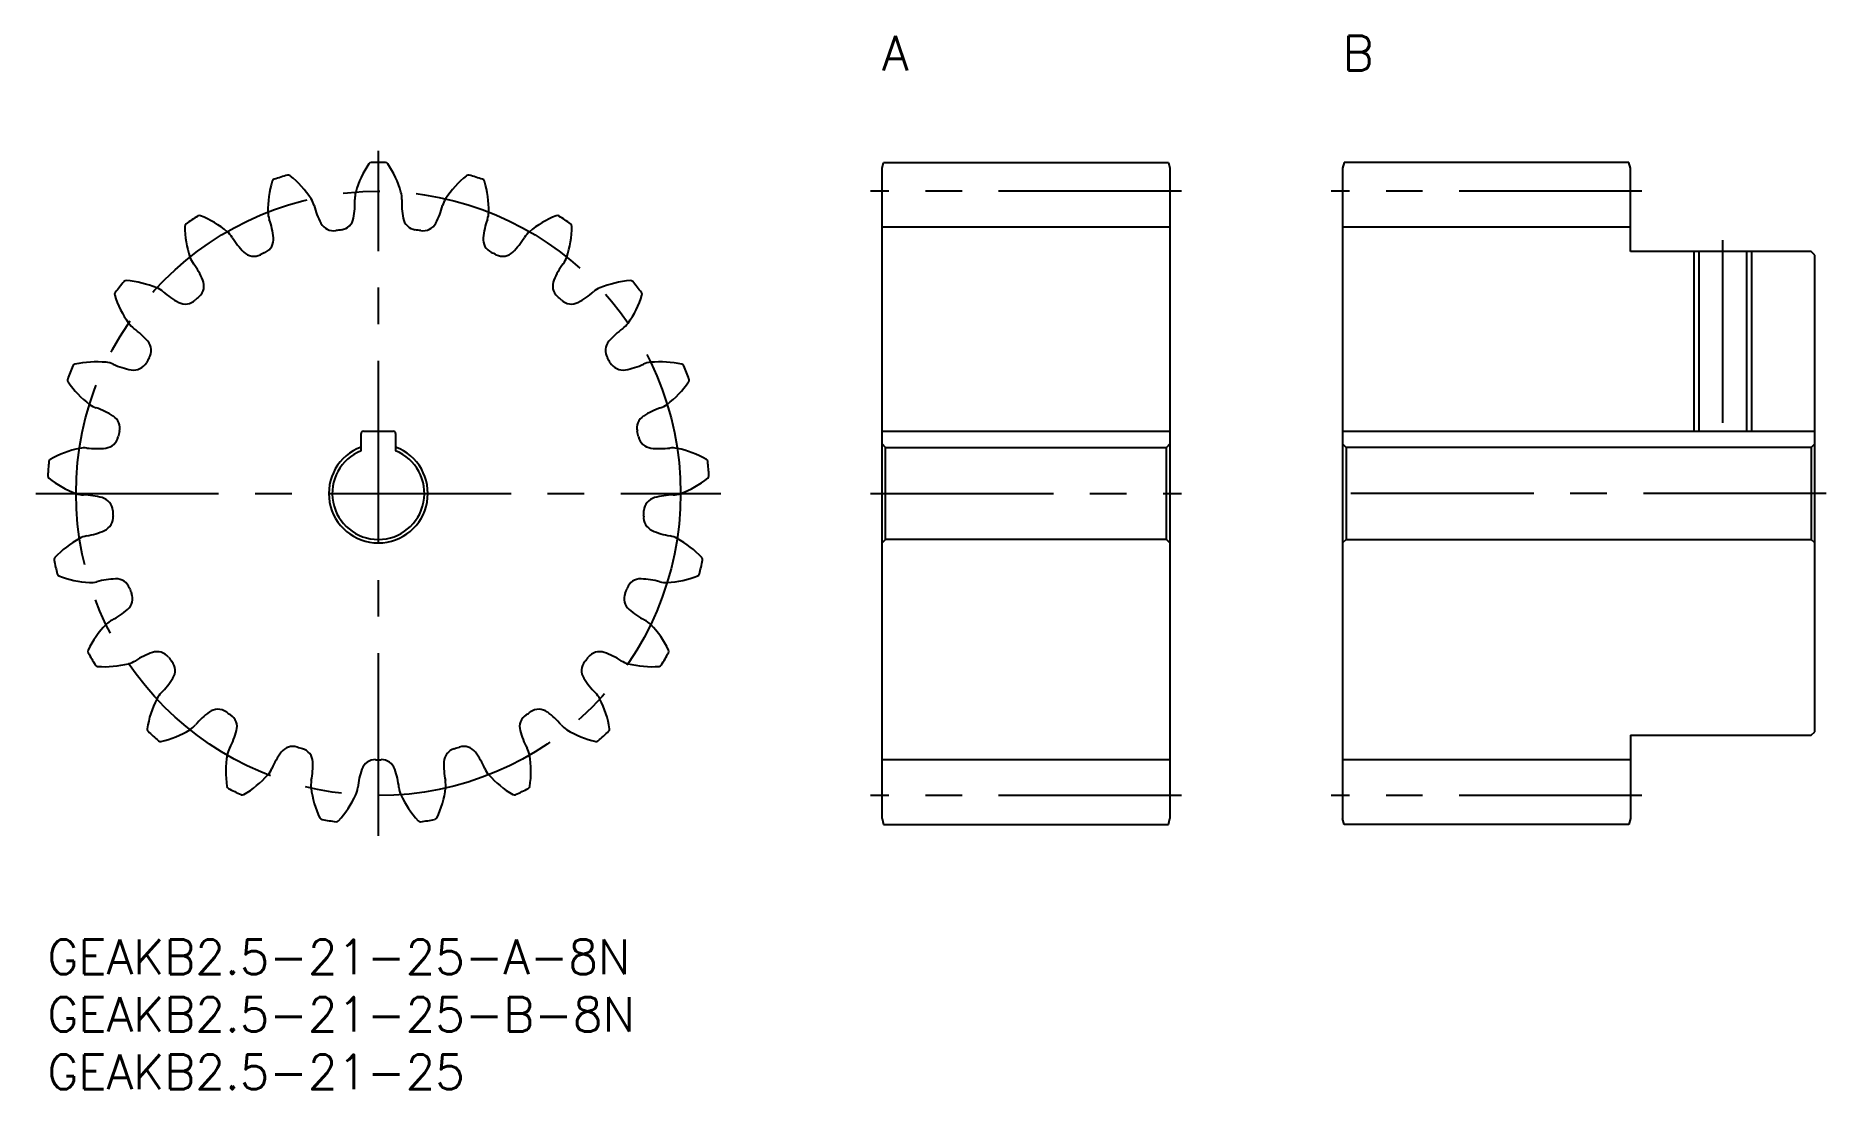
# Model space of a CAD drawing. Extents: x -1 to 154, y -13 to 78.
import ezdxf

# ---------------------------------------------------------------- set-up
doc = ezdxf.new("R2010")
doc.units = 0
doc.header["$LTSCALE"] = 0.5
doc.linetypes.add('CENTER', pattern=[50.8, 31.75, -6.35, 6.35, -6.35])
for name, color, linetype in [('MSM_CENTER', 1, 'CENTER'), ('MSM_CONTINUOUS', 7, 'CONTINUOUS'), ('MSM_NARROW', 5, 'CONTINUOUS'), ('MSM_PART_NUMBER', 7, 'CONTINUOUS')]:
    doc.layers.add(name, color=color, linetype=linetype)
doc.styles.get("Standard").update_dxf_attribs({"font": 'txt.shx', "height": 1, "bigfont": 'bigfont.shx'})

# ---------------------------------------------------------------- blocks, each defined once
blk = doc.blocks.new('*U2')
at = {"layer": 'MSM_PART_NUMBER'}
blk.add_text('GEAKB2.5-21-25-A-8N', height=3, dxfattribs=at).set_placement((0, -3))
blk = doc.blocks.new('*U3')
at = {"layer": 'MSM_PART_NUMBER'}
blk.add_text('GEAKB2.5-21-25-B-8N', height=3, dxfattribs=at).set_placement((0, -8))
blk = doc.blocks.new('*U5')
at = {"layer": 'MSM_PART_NUMBER'}
blk.add_text('GEAKB2.5-21-25', height=3, dxfattribs=at).set_placement((0, -13))
blk = doc.blocks.new('*U6')
at = {"layer": 'MSM_PART_NUMBER'}
blk.add_text('A', height=3, dxfattribs=at).set_placement((72.5, 75.5))
blk = doc.blocks.new('*U7')
at = {"layer": 'MSM_PART_NUMBER'}
blk.add_text('B', height=3, dxfattribs=at).set_placement((112.5, 75.5))

msp = doc.modelspace()

# ---------------------------------------------------------------- linework, layer by layer
at = {"layer": 'MSM_CENTER'}
for p, q in [((28.75, 9), (28.75, 68.5)), ((98.5, 65), (71.5, 65)), ((138.5, 65), (111.5, 65)), ((145.5, 60.75), (145.5, 43.15)), ((-1, 38.75), (58.5, 38.75)), ((71.5, 38.75), (98.5, 38.75)), ((154.5, 38.75), (111.5, 38.75)), ((98.5, 12.5), (71.5, 12.5)), ((138.5, 12.5), (111.5, 12.5))]:
    msp.add_line(p, q, dxfattribs=at)
msp.add_circle((28.75, 38.75), 26.25, dxfattribs=at)
at = {"layer": 'MSM_CONTINUOUS'}
for p, q in [((72.5, 67), (72.63, 67.5)), ((72.5, 10.5), (72.5, 67)), ((72.63, 67.5), (97.37, 67.5)), ((97.37, 67.5), (97.5, 67)), ((97.5, 67), (97.5, 10.5)), ((112.63, 67.5), (112.5, 67)), ((112.5, 67), (112.5, 10.5)), ((137.37, 67.5), (112.63, 67.5)), ((137.5, 67), (137.37, 67.5)), ((137.5, 59.75), (137.5, 67)), ((97.5, 61.87), (72.5, 61.87)), ((137.5, 61.87), (112.5, 61.87)), ((153.2, 59.75), (137.5, 59.75)), ((143.43, 59.75), (143.43, 44.15)), ((147.57, 59.75), (147.57, 44.15)), ((153.5, 59.45), (153.2, 59.75)), ((153.5, 18.05), (153.5, 59.45)), ((27.25, 42.46), (27.25, 43.95)), ((27.45, 44.15), (30.05, 44.15)), ((30.25, 43.95), (30.25, 42.46)), ((72.5, 44.15), (97.5, 44.15)), ((112.5, 44.15), (153.5, 44.15)), ((72.8, 42.75), (72.5, 43.05)), ((72.8, 34.75), (72.8, 42.75)), ((72.8, 42.75), (97.2, 42.75)), ((97.5, 43.05), (97.2, 42.75)), ((97.2, 34.75), (97.2, 42.75)), ((112.5, 43.05), (112.8, 42.75)), ((112.8, 42.75), (112.8, 34.75)), ((153.2, 42.75), (112.8, 42.75)), ((153.2, 42.75), (153.5, 43.05)), ((153.2, 42.75), (153.2, 34.75)), ((72.5, 34.45), (72.8, 34.75)), ((97.2, 34.75), (72.8, 34.75)), ((97.2, 34.75), (97.5, 34.45)), ((112.8, 34.75), (112.5, 34.45)), ((112.8, 34.75), (153.2, 34.75)), ((153.5, 34.45), (153.2, 34.75)), ((137.5, 17.75), (153.2, 17.75)), ((137.5, 17.75), (137.5, 10.5)), ((153.2, 17.75), (153.5, 18.05)), ((97.5, 15.62), (72.5, 15.62)), ((137.5, 15.62), (112.5, 15.62)), ((72.5, 10.5), (72.63, 10)), ((72.63, 10), (97.37, 10)), ((97.37, 10), (97.5, 10.5)), ((112.63, 10), (112.5, 10.5)), ((137.37, 10), (112.63, 10)), ((137.5, 10.5), (137.37, 10))]:
    msp.add_line(p, q, dxfattribs=at)
for centre, radius, start, end in [((34.87, 62.65), 8.4, 145.7066, 164.2857), ((28.14, 67.24), 0.25, 91.2241, 145.7066), ((28.75, 38.75), 28.75, 88.7759, 91.2241), ((29.36, 67.24), 0.25, 34.2934, 88.7759), ((22.63, 62.65), 8.4, 15.7143, 34.2934), ((27.56, 63.39), 8.4, 162.8495, 181.4286), ((19.77, 65.8), 0.25, 108.367, 162.8495), ((28.75, 38.75), 28.75, 105.9187, 108.367), ((20.93, 66.16), 0.25, 51.4362, 105.9187), ((15.85, 59.78), 8.4, 32.8571, 51.4362), ((41.65, 59.78), 8.4, 128.5638, 147.1429), ((36.57, 66.16), 0.25, 74.0813, 128.5638), ((28.75, 38.75), 28.75, 71.633, 74.0813), ((37.73, 65.8), 0.25, 17.1505, 71.633), ((29.94, 63.39), 8.4, 358.5714, 17.1505), ((21.2, 63.24), 2.04, 14.5927, 32.8571), ((19.72, 63.98), 7, 349.0978, 2.5166), ((28.75, 64.37), 2.04, 164.2857, 182.5501), ((28.75, 64.37), 2.04, 357.4499, 15.7143), ((37.78, 63.98), 7, 177.4834, 190.9022), ((36.3, 63.24), 2.04, 147.1429, 165.4073), ((28.75, 38.75), 28.75, 123.0616, 125.5098), ((13.2, 62.64), 0.25, 68.579, 123.0616), ((10.23, 55.05), 8.4, 50, 68.5791), ((21.2, 63.24), 2.04, 181.4286, 199.693), ((12.69, 60.19), 7, 6.2406, 19.6595), ((29.94, 65.52), 7, 194.6262, 208.0451), ((24.87, 62.81), 1.25, 208.0451, 279.1654), ((25.37, 62.89), 1.25, 277.9775, 349.0978), ((32.13, 62.89), 1.25, 190.9022, 262.0226), ((32.63, 62.81), 1.25, 260.8346, 331.9549), ((27.56, 65.52), 7, 331.9549, 345.3738), ((44.81, 60.19), 7, 160.3405, 173.7594), ((36.3, 63.24), 2.04, 340.307, 358.5714), ((47.27, 55.05), 8.4, 111.4209, 130), ((44.3, 62.64), 0.25, 56.9384, 111.4209), ((28.75, 38.75), 28.75, 54.4902, 56.9384), ((12.2, 61.95), 0.25, 125.5098, 179.9924), ((20.35, 61.95), 8.4, 179.9924, 198.5714), ((14.32, 59.92), 2.04, 31.7356, 50), ((22, 64.68), 7, 211.7691, 225.1879), ((18.4, 60.82), 1.25, 295.1203, 6.2406), ((28.75, 38.75), 23.12, 97.9774, 99.1654), ((28.75, 38.75), 23.12, 80.8346, 82.0226), ((39.1, 60.82), 1.25, 173.7594, 244.8797), ((35.5, 64.68), 7, 314.8121, 328.2309), ((43.18, 59.92), 2.04, 130, 148.2644), ((37.15, 61.95), 8.4, 341.4286, 0.0076), ((45.3, 61.95), 0.25, 0.0076, 54.4902), ((14.32, 59.92), 2.04, 198.5714, 216.8359), ((17.95, 60.6), 1.25, 225.1879, 296.3083), ((28.75, 38.75), 23.13, 115.1203, 116.3083), ((28.75, 38.75), 23.12, 63.6917, 64.8797), ((39.55, 60.6), 1.25, 243.6917, 314.8121), ((43.18, 59.92), 2.04, 323.1641, 341.4286), ((7.08, 54.51), 7, 23.3835, 36.8024), ((50.42, 54.51), 7, 143.1976, 156.6165), ((6.09, 56.04), 0.25, 142.6527, 197.1352), ((28.75, 38.75), 28.75, 140.2044, 142.6527), ((6.85, 56.99), 0.25, 85.7219, 140.2044), ((6.24, 48.86), 8.4, 67.1429, 85.7219), ((8.72, 54.73), 2.04, 48.8784, 67.1429), ((14.66, 61.54), 7, 228.9119, 242.3308), ((12.36, 56.79), 1.25, 312.2632, 23.3835), ((45.14, 56.79), 1.25, 156.6165, 227.7369), ((42.84, 61.54), 7, 297.6692, 311.0881), ((48.78, 54.73), 2.04, 112.8571, 131.1216), ((51.26, 48.86), 8.4, 94.2781, 112.8571), ((50.65, 56.99), 0.25, 39.7956, 94.2781), ((28.75, 38.75), 28.75, 37.3473, 39.7956), ((51.41, 56.04), 0.25, 342.8648, 37.3473), ((13.88, 58.44), 8.4, 197.1352, 215.7143), ((11.99, 56.45), 1.25, 242.3308, 313.4511), ((28.75, 38.75), 23.12, 132.2632, 133.4511), ((28.75, 38.75), 23.12, 46.5489, 47.7368), ((45.51, 56.45), 1.25, 226.5489, 297.6692), ((43.62, 58.44), 8.4, 324.2857, 342.8648), ((8.72, 54.73), 2.04, 215.7143, 233.9787), ((3.4, 47.42), 7, 40.5263, 53.9452), ((54.1, 47.42), 7, 126.0548, 139.4737), ((48.78, 54.73), 2.04, 306.0213, 324.2857), ((7.77, 51.16), 1.25, 329.406, 40.5263), ((49.73, 51.16), 1.25, 139.4737, 210.594), ((28.75, 38.75), 28.75, 157.3473, 159.7956), ((2.45, 49.73), 0.25, 102.8647, 157.3473), ((4.26, 41.78), 8.4, 84.2857, 102.8648), ((4.9, 48.11), 2.04, 66.0213, 84.2857), ((8.57, 56.37), 7, 246.0548, 259.4737), ((7.52, 50.72), 1.25, 259.4737, 330.594), ((28.75, 38.75), 23.13, 149.406, 150.594), ((28.75, 38.75), 23.12, 29.406, 30.594), ((49.98, 50.72), 1.25, 209.406, 280.5263), ((48.93, 56.37), 7, 280.5263, 293.9452), ((52.6, 48.11), 2.04, 95.7143, 113.9787), ((53.24, 41.78), 8.4, 77.1352, 95.7143), ((55.05, 49.73), 0.25, 22.6527, 77.1352), ((28.75, 38.75), 28.75, 20.2044, 22.6527), ((2, 48.59), 0.25, 159.7956, 214.2781), ((8.74, 53.18), 8.4, 214.2781, 232.8571), ((48.76, 53.18), 8.4, 307.1429, 325.7219), ((55.5, 48.59), 0.25, 325.7219, 20.2044), ((4.9, 48.11), 2.04, 232.8571, 251.1216), ((1.97, 39.56), 7, 57.6692, 71.0881), ((5.04, 44.42), 1.25, 346.5489, 57.6692), ((52.46, 44.42), 1.25, 122.3308, 193.4511), ((55.53, 39.56), 7, 108.9119, 122.3308), ((52.6, 48.11), 2.04, 288.8784, 307.1429), ((4.93, 43.93), 1.25, 276.6165, 347.7368), ((28.75, 38.75), 23.12, 166.5489, 167.7368), ((27.45, 43.95), 0.2, 90, 180), ((30.05, 43.95), 0.2, 0, 90), ((28.75, 38.75), 23.12, 12.2632, 13.4511), ((52.57, 43.93), 1.25, 192.2632, 263.3835), ((4.46, 34.43), 8.4, 101.4286, 120.0076), ((3.2, 40.66), 2.04, 83.1641, 101.4286), ((4.27, 49.64), 7, 263.1976, 276.6165), ((28.75, 38.75), 4.3, 110.4162, 69.5838), ((28.75, 38.75), 4, 112.0243, 67.9757), ((53.23, 49.64), 7, 263.3835, 276.8024), ((54.3, 40.66), 2.04, 78.5714, 96.8359), ((53.04, 34.43), 8.4, 59.9924, 78.5714), ((28.75, 38.75), 28.75, 174.4902, 176.9384), ((0.38, 41.49), 0.25, 120.0076, 174.4902), ((57.12, 41.49), 0.25, 5.5098, 59.9924), ((28.75, 38.75), 28.75, 3.0616, 5.5098), ((0.29, 40.27), 0.25, 176.9384, 231.4209), ((5.37, 46.64), 8.4, 231.4209, 250), ((52.13, 46.64), 8.4, 290, 308.5791), ((57.21, 40.27), 0.25, 308.5791, 3.0616), ((3.2, 40.66), 2.04, 250, 268.2644), ((2.92, 31.63), 7, 74.8121, 88.2309), ((4.43, 37.18), 1.25, 3.6917, 74.8121), ((53.07, 37.18), 1.25, 105.1879, 176.3083), ((54.58, 31.63), 7, 91.7691, 105.1879), ((54.3, 40.66), 2.04, 271.7356, 290), ((4.46, 36.68), 1.25, 293.7594, 4.8797), ((28.75, 38.75), 23.12, 183.6917, 184.8797), ((28.75, 38.75), 23.12, 355.1203, 356.3083), ((53.04, 36.68), 1.25, 175.1203, 246.2406), ((6.81, 27.46), 8.4, 118.5714, 137.1505), ((3.77, 33.05), 2.04, 100.307, 118.5714), ((2.15, 41.94), 7, 280.3405, 293.7594), ((55.35, 41.94), 7, 246.2406, 259.6595), ((53.73, 33.05), 2.04, 61.4286, 79.693), ((50.69, 27.46), 8.4, 42.8495, 61.4286), ((0.84, 33), 0.25, 137.1505, 191.633), ((28.75, 38.75), 28.75, 191.633, 194.0813), ((28.75, 38.75), 28.75, 345.9187, 348.367), ((56.66, 33), 0.25, 348.367, 42.8495), ((1.11, 31.82), 0.25, 194.0813, 248.5638), ((4.08, 39.4), 8.4, 248.5638, 267.1429), ((6.17, 24.33), 7, 91.9549, 105.3738), ((5.97, 30.08), 1.25, 20.8346, 91.9549), ((51.53, 30.08), 1.25, 88.0451, 159.1654), ((51.33, 24.33), 7, 74.6262, 88.0451), ((53.42, 39.4), 8.4, 272.8571, 291.4362), ((56.39, 31.82), 0.25, 291.4362, 345.9187), ((3.77, 33.05), 2.04, 267.1429, 285.4073), ((6.15, 29.61), 1.25, 310.9022, 22.0226), ((28.75, 38.75), 23.12, 200.8346, 202.0226), ((51.35, 29.61), 1.25, 157.9775, 229.0978), ((28.75, 38.75), 23.13, 337.9774, 339.1654), ((53.73, 33.05), 2.04, 254.5927, 272.8571), ((2.39, 33.96), 7, 297.4834, 310.9022), ((55.11, 33.96), 7, 229.0978, 242.5166), ((11.11, 21.5), 8.4, 135.7143, 154.2933), ((6.56, 25.94), 2.04, 117.4499, 135.7143), ((50.94, 25.94), 2.04, 44.2857, 62.5501), ((46.39, 21.5), 8.4, 25.7066, 44.2857), ((3.77, 25.03), 0.25, 154.2933, 208.7759), ((28.75, 38.75), 28.75, 208.7759, 211.2241), ((11.42, 18.32), 7, 109.0978, 122.5166), ((9.54, 23.75), 1.25, 37.9775, 109.0978), ((47.96, 23.75), 1.25, 70.9022, 142.0226), ((46.08, 18.32), 7, 57.4834, 70.9022), ((28.75, 38.75), 28.75, 328.7759, 331.2241), ((53.73, 25.03), 0.25, 331.2241, 25.7066), ((4.38, 23.98), 0.25, 211.2241, 265.7066), ((4.99, 32.1), 8.4, 265.7066, 284.2857), ((6.56, 25.94), 2.04, 284.2857, 302.5501), ((28.75, 38.75), 23.12, 217.9774, 219.1654), ((9.85, 23.36), 1.25, 328.0451, 39.1654), ((47.65, 23.36), 1.25, 140.8346, 211.9549), ((28.75, 38.75), 23.13, 320.8346, 322.0226), ((50.94, 25.94), 2.04, 237.4499, 255.7143), ((52.51, 32.1), 8.4, 255.7143, 274.2934), ((53.12, 23.98), 0.25, 274.2934, 328.7759), ((4.97, 26.4), 7, 314.6262, 328.0451), ((52.53, 26.4), 7, 211.9549, 225.3738), ((16.98, 17.06), 8.4, 152.8571, 171.4362), ((11.32, 19.97), 2.04, 134.5927, 152.8571), ((46.18, 19.97), 2.04, 27.1429, 45.4073), ((40.52, 17.06), 8.4, 8.5638, 27.1429), ((18.21, 14.12), 7, 126.2406, 139.6595), ((14.81, 18.75), 1.25, 55.1203, 126.2406), ((28.75, 38.75), 23.13, 235.1203, 236.3083), ((15.23, 18.47), 1.25, 345.1879, 56.3083), ((42.27, 18.47), 1.25, 123.6917, 194.8121), ((28.75, 38.75), 23.13, 303.6917, 304.8797), ((42.69, 18.75), 1.25, 53.7594, 124.8797), ((39.29, 14.12), 7, 40.3405, 53.7594), ((8.92, 18.28), 0.25, 171.4362, 225.9187), ((28.75, 38.75), 28.75, 225.9187, 228.367), ((9.82, 17.45), 0.25, 228.367, 282.8495), ((8, 25.39), 8.4, 282.8495, 301.4286), ((11.32, 19.97), 2.04, 301.4286, 319.693), ((9.67, 19.94), 7, 331.7691, 345.1879), ((47.83, 19.94), 7, 194.8121, 208.2309), ((46.18, 19.97), 2.04, 220.307, 238.5714), ((49.5, 25.39), 8.4, 238.5714, 257.1505), ((47.68, 17.45), 0.25, 257.1505, 311.633), ((28.75, 38.75), 28.75, 311.633, 314.0813), ((48.58, 18.28), 0.25, 314.0813, 8.5638), ((23.9, 14.56), 8.4, 170, 188.5791), ((17.63, 15.66), 2.04, 151.7356, 170), ((25.94, 12.1), 7, 143.3835, 156.8024), ((21.32, 15.53), 1.25, 72.2632, 143.3835), ((28.75, 38.75), 23.12, 252.2632, 253.4511), ((21.81, 15.38), 1.25, 2.3308, 73.4511), ((28.5, 14.38), 1.25, 89.406, 160.5263), ((28.75, 38.75), 23.13, 269.406, 270.594), ((29, 14.38), 1.25, 19.4737, 90.594), ((35.69, 15.38), 1.25, 106.5489, 177.6692), ((28.75, 38.75), 23.13, 286.5489, 287.7368), ((36.18, 15.53), 1.25, 36.6165, 107.7369), ((31.56, 12.1), 7, 23.1976, 36.6165), ((39.87, 15.66), 2.04, 10, 28.2644), ((33.6, 14.56), 8.4, 351.4209, 10), ((12.86, 19.87), 8.4, 299.9924, 318.5714), ((17.63, 15.66), 2.04, 318.5714, 336.8359), ((16.06, 15.15), 7, 348.9119, 2.3308), ((33.92, 12.46), 7, 160.5263, 173.9452), ((23.58, 12.46), 7, 6.0548, 19.4737), ((41.44, 15.15), 7, 177.6692, 191.0881), ((39.87, 15.66), 2.04, 203.1641, 221.4286), ((44.64, 19.87), 8.4, 221.4286, 240.0076), ((15.84, 13.34), 0.25, 188.5791, 243.0616), ((28.75, 38.75), 28.75, 243.0616, 245.5098), ((16.94, 12.81), 0.25, 245.5098, 299.9924), ((24.93, 13.41), 2.04, 168.8784, 187.1429), ((31.24, 14.2), 8.4, 187.1429, 205.7219), ((19.13, 16.03), 8.4, 317.1352, 335.7143), ((24.93, 13.41), 2.04, 335.7143, 353.9787), ((32.57, 13.41), 2.04, 186.0213, 204.2857), ((38.37, 16.03), 8.4, 204.2857, 222.8648), ((26.26, 14.2), 8.4, 334.2781, 352.8571), ((32.57, 13.41), 2.04, 352.8571, 11.1216), ((40.56, 12.81), 0.25, 240.0076, 294.4902), ((28.75, 38.75), 28.75, 294.4902, 296.9384), ((41.66, 13.34), 0.25, 296.9384, 351.4209), ((23.9, 10.67), 0.25, 205.7219, 260.2044), ((28.75, 38.75), 28.75, 260.2044, 262.6527), ((25.11, 10.48), 0.25, 262.6527, 317.1352), ((32.39, 10.48), 0.25, 222.8647, 277.3473), ((28.75, 38.75), 28.75, 277.3473, 279.7955), ((33.6, 10.67), 0.25, 279.7954, 334.2781)]:
    msp.add_arc(centre, radius, start, end, dxfattribs=at)
at = {"layer": 'MSM_NARROW'}
for p, q in [((143, 59.75), (143, 44.15)), ((148, 59.75), (148, 44.15))]:
    msp.add_line(p, q, dxfattribs=at)

# ---------------------------------------------------------------- block references
at = {"layer": 'MSM_CONTINUOUS'}
for name in ['*U6', '*U7', '*U2', '*U3', '*U5']:
    msp.add_blockref(name, (0, 0), dxfattribs=at)

doc.saveas('drawing.dxf')
